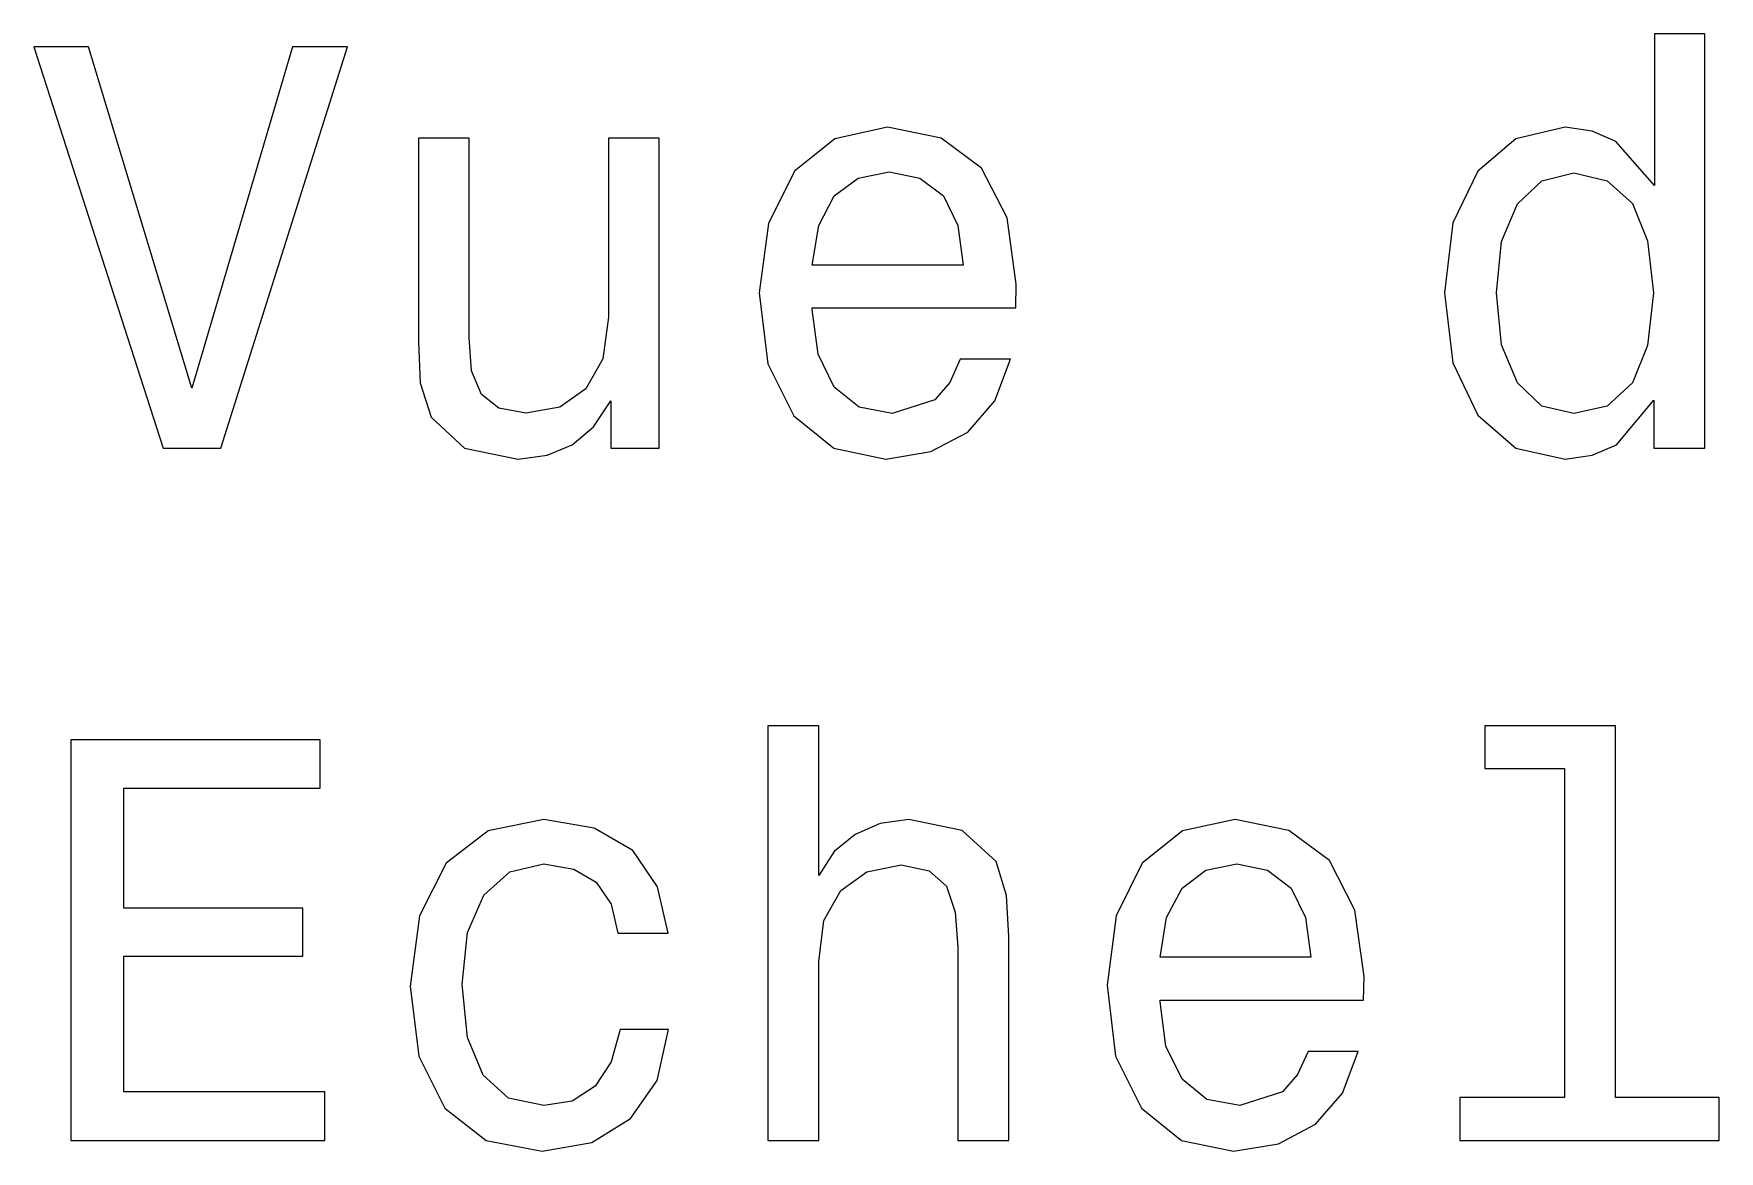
# Model space of a CAD drawing. Extents: x 383 to 866, y 155 to 681.
# Drawn here: x 594.63 to 609.35, y 155.32 to 165.08 of the extents above; entities that cross this region are included whole.
import ezdxf

# ---------------------------------------------------------------- set-up
doc = ezdxf.new("R2010")
doc.units = 0

msp = doc.modelspace()

# ---------------------------------------------------------------- linework, layer by layer
at = {"color": 7, "lineweight": 13}
for points in [[(608.78, 161.876), (608.78, 161.458), (609.224, 161.458), (609.224, 165.079), (608.786, 165.079), (608.786, 163.752), (608.448, 164.136), (608.241, 164.227), (608.004, 164.262), (607.575, 164.161), (607.242, 163.879), (607.025, 163.425), (606.95, 162.814), (607.025, 162.204), (607.242, 161.745), (607.575, 161.458), (608.004, 161.362), (608.241, 161.397), (608.453, 161.488)], [(596.894, 164.963), (596.016, 161.982), (595.113, 164.963), (594.634, 164.963), (595.764, 161.458), (596.268, 161.458), (597.373, 164.963)], [(601.432, 162.683), (603.208, 162.683), (603.213, 162.89), (603.132, 163.47), (602.91, 163.904), (602.557, 164.166), (602.088, 164.262), (601.629, 164.161), (601.276, 163.879), (601.049, 163.42), (600.969, 162.814), (601.044, 162.194), (601.271, 161.74), (601.619, 161.458), (602.073, 161.362), (602.466, 161.428), (602.789, 161.599), (603.026, 161.871), (603.162, 162.234), (602.724, 162.234), (602.633, 162.033), (602.502, 161.881), (602.128, 161.76), (601.841, 161.816), (601.624, 161.992), (601.483, 162.28), (601.432, 162.668)], [(600.096, 164.166), (599.652, 164.166), (599.652, 162.603), (599.602, 162.239), (599.456, 161.977), (599.229, 161.816), (598.931, 161.765), (598.694, 161.806), (598.543, 161.927), (598.457, 162.134), (598.437, 162.426), (598.437, 164.166), (597.993, 164.166), (597.993, 162.386), (598.008, 162.028), (598.104, 161.73), (598.396, 161.458), (598.865, 161.362), (599.118, 161.397), (599.334, 161.488), (599.521, 161.644), (599.672, 161.871), (599.672, 161.458), (600.096, 161.458)], [(601.432, 163.056), (601.488, 163.404), (601.624, 163.662), (601.831, 163.818), (602.103, 163.873), (602.371, 163.818), (602.577, 163.662), (602.703, 163.404), (602.749, 163.056)], [(608.079, 163.863), (608.372, 163.793), (608.594, 163.596), (608.725, 163.268), (608.775, 162.814), (608.725, 162.355), (608.594, 162.028), (608.372, 161.826), (608.079, 161.76), (607.802, 161.826), (607.59, 162.028), (607.449, 162.361), (607.404, 162.814), (607.449, 163.263), (607.59, 163.591), (607.802, 163.793)], [(601.044, 155.411), (601.488, 155.411), (601.488, 156.974), (601.533, 157.332), (601.68, 157.595), (601.907, 157.756), (602.209, 157.817), (602.451, 157.766), (602.603, 157.63), (602.678, 157.403), (602.703, 157.1), (602.703, 155.411), (603.147, 155.411), (603.147, 157.191), (603.127, 157.549), (603.036, 157.847), (602.739, 158.119), (602.275, 158.215), (602.023, 158.18), (601.806, 158.084), (601.624, 157.933), (601.488, 157.726), (601.488, 159.032), (601.044, 159.032)], [(607.999, 158.659), (607.999, 155.784), (607.086, 155.784), (607.086, 155.411), (609.35, 155.411), (609.35, 155.784), (608.443, 155.784), (608.443, 159.032), (607.303, 159.032), (607.303, 158.659)], [(594.957, 155.411), (597.176, 155.411), (597.176, 155.835), (595.421, 155.835), (595.421, 157.02), (596.984, 157.02), (596.984, 157.438), (595.421, 157.438), (595.421, 158.487), (597.136, 158.487), (597.136, 158.911), (594.957, 158.911)], [(599.733, 157.221), (600.172, 157.221), (600.081, 157.625), (599.864, 157.943), (599.526, 158.139), (599.087, 158.215), (598.603, 158.114), (598.235, 157.832), (598.003, 157.373), (597.922, 156.757), (597.998, 156.147), (598.225, 155.693), (598.583, 155.411), (599.072, 155.315), (599.506, 155.391), (599.844, 155.603), (600.076, 155.935), (600.177, 156.379), (599.753, 156.379), (599.677, 156.097), (599.536, 155.885), (599.334, 155.754), (599.087, 155.714), (598.78, 155.779), (598.558, 155.981), (598.422, 156.309), (598.376, 156.773), (598.422, 157.227), (598.563, 157.554), (598.79, 157.756), (599.087, 157.827), (599.35, 157.781), (599.546, 157.665), (599.677, 157.474)], [(604.469, 156.636), (606.244, 156.636), (606.249, 156.843), (606.168, 157.423), (605.946, 157.857), (605.593, 158.119), (605.124, 158.215), (604.665, 158.114), (604.312, 157.832), (604.085, 157.373), (604.005, 156.768), (604.08, 156.147), (604.307, 155.693), (604.655, 155.411), (605.109, 155.315), (605.502, 155.381), (605.825, 155.552), (606.062, 155.824), (606.198, 156.188), (605.76, 156.188), (605.669, 155.986), (605.538, 155.835), (605.164, 155.714), (604.877, 155.769), (604.66, 155.946), (604.519, 156.233), (604.469, 156.621)], [(604.469, 157.01), (604.524, 157.358), (604.66, 157.615), (604.867, 157.771), (605.139, 157.827), (605.407, 157.771), (605.613, 157.615), (605.739, 157.358), (605.785, 157.01)]]:
    msp.add_lwpolyline(points, close=True, dxfattribs=at)

doc.saveas('drawing.dxf')
